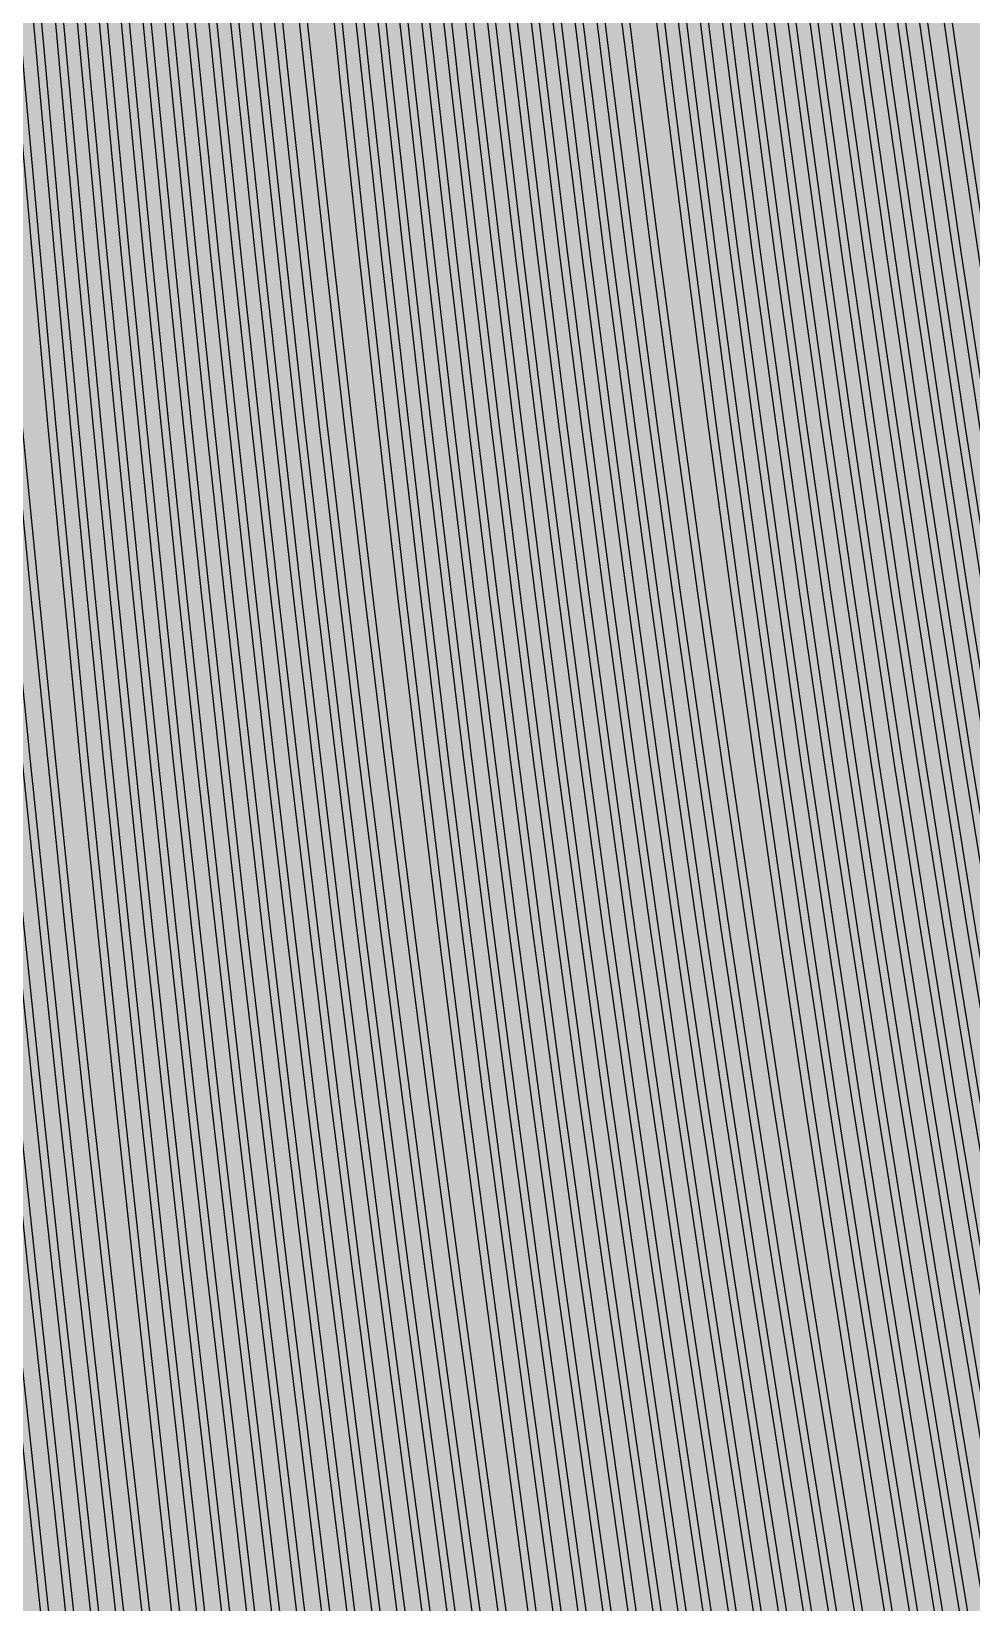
# Model space of a CAD drawing. Header units: metres. Extents: x -7231 to 10969, y -37556 to 1873.
# Drawn here: x 2048.7 to 2293.6, y -1810.8 to -1401.5 of the extents above; entities that cross this region are included whole.
import ezdxf

# ---------------------------------------------------------------- set-up
doc = ezdxf.new("R2010")
doc.units = ezdxf.units.M
doc.layers.add('Metal1', color=4, linetype='CONTINUOUS')
doc.layers.add('Polyimide', color=7, linetype='CONTINUOUS')

msp = doc.modelspace()

# ---------------------------------------------------------------- hatches: boundary and pattern name
at = {"layer": 'Polyimide'}
msp.add_hatch(color=7, dxfattribs=at).paths.add_polyline_path([(4065.69, -468), (4066.67, -501.99), (4068.51, -535.99), (4071.41, -569.99), (4075.54, -603.99), (4081.04, -637.99), (4088.01, -671.99), (4096.52, -705.98), (4106.62, -739.98), (4118.33, -773.98), (4131.63, -807.98), (4146.49, -841.98), (4162.87, -875.98), (4180.68, -909.97), (4199.83, -943.97), (4220.22, -977.97), (4241.73, -1011.97), (4264.21, -1045.97), (4287.52, -1079.96), (4311.51, -1113.96), (4336.01, -1147.96), (4360.86, -1181.96), (4385.88, -1215.96), (4410.89, -1249.96), (4435.74, -1283.95), (4460.24, -1317.95), (4484.23, -1351.95), (4507.54, -1385.95), (4530.02, -1419.95), (4551.53, -1453.94), (4571.92, -1487.94), (4591.07, -1521.94), (4608.88, -1555.94), (4625.26, -1589.94), (4640.12, -1623.94), (4653.42, -1657.93), (4665.13, -1691.93), (4675.23, -1725.93), (4683.74, -1759.93), (4690.71, -1793.93), (4696.21, -1827.93), (4700.34, -1861.92), (4703.24, -1895.92), (4705.08, -1929.92), (4706.06, -1963.92), (4706.44, -1997.92), (4706.5, -2031.91), (4706.5, -4793.02), (4709.95, -4838.39), (4720.22, -4882.71), (4737.08, -4924.98), (4760.13, -4964.2), (4788.85, -4999.49), (4822.58, -5030.03), (4860.53, -5055.12), (4901.85, -5074.18), (4901.85, -5074.18), (4970.68, -5105.23), (5034.7, -5145.26), (5092.76, -5193.54), (5143.8, -5249.19), (5186.89, -5311.2), (5221.24, -5378.44), (5246.23, -5449.69), (5261.41, -5523.66), (5266.5, -5599), (5261.41, -5674.34), (5246.23, -5748.31), (5221.24, -5819.56), (5186.89, -5886.8), (5143.8, -5948.81), (5092.76, -6004.46), (5034.7, -6052.74), (4970.68, -6092.77), (4901.85, -6123.82), (4860.53, -6142.88), (4822.58, -6167.97), (4788.85, -6198.51), (4760.13, -6233.8), (4737.08, -6273.02), (4720.22, -6315.29), (4709.95, -6359.61), (4706.5, -6404.98), (4706.5, -9221.52), (4709.95, -9266.88), (4720.22, -9311.21), (4737.08, -9353.47), (4760.13, -9392.7), (4788.85, -9427.98), (4822.58, -9458.52), (4860.53, -9483.61), (4901.85, -9502.67), (4970.68, -9533.72), (5034.7, -9573.75), (5092.76, -9622.03), (5143.8, -9677.68), (5186.89, -9739.69), (5221.24, -9806.94), (5246.23, -9878.19), (5261.41, -9952.16), (5266.5, -10027.49), (5261.41, -10102.83), (5246.23, -10176.8), (5221.24, -10248.05), (5186.89, -10315.3), (5143.8, -10377.31), (5092.76, -10432.96), (5034.7, -10481.24), (4970.68, -10521.27), (4901.85, -10552.32), (4860.53, -10571.38), (4822.58, -10596.46), (4788.85, -10627), (4760.13, -10662.29), (4737.08, -10701.52), (4720.22, -10743.78), (4709.95, -10788.1), (4706.5, -10833.47), (4706.5, -13650.01), (4709.95, -13695.38), (4720.22, -13739.7), (4737.08, -13781.96), (4760.13, -13821.19), (4788.85, -13856.48), (4822.58, -13887.02), (4860.53, -13912.11), (4901.85, -13931.17), (4970.68, -13962.22), (5034.7, -14002.25), (5092.76, -14050.53), (5143.8, -14106.18), (5186.89, -14168.19), (5221.24, -14235.43), (5246.23, -14306.68), (5261.41, -14380.65), (5266.5, -14455.99), (5261.41, -14531.33), (5246.23, -14605.29), (5221.24, -14676.55), (5186.89, -14743.79), (5143.8, -14805.8), (5092.76, -14861.45), (5034.7, -14909.73), (4970.68, -14949.76), (4901.85, -14980.81), (4860.53, -14999.87), (4822.58, -15024.96), (4788.85, -15055.5), (4760.13, -15090.79), (4737.08, -15130.01), (4720.22, -15172.27), (4709.95, -15216.6), (4706.5, -15261.97), (4706.5, -15455.99), (4720.95, -15750.04), (4764.14, -16041.26), (4835.68, -16326.84), (4934.86, -16604.04), (5060.74, -16870.18), (5212.09, -17122.7), (5387.47, -17359.17), (5585.18, -17577.31), (5803.32, -17775.02), (6039.79, -17950.4), (6292.31, -18101.75), (6558.45, -18227.63), (6835.65, -18326.81), (7121.23, -18398.34), (7412.45, -18441.54), (7706.5, -18455.99), (9969.01, -18455.99), (10047.42, -18459.84), (10125.08, -18471.36), (10201.23, -18490.44), (10275.15, -18516.89), (10346.12, -18550.45), (10413.46, -18590.81), (10476.52, -18637.58), (10534.69, -18690.3), (10587.41, -18748.47), (10634.18, -18811.53), (10674.54, -18878.87), (10708.11, -18949.84), (10734.56, -19023.76), (10753.63, -19099.92), (10765.15, -19177.58), (10769.01, -19255.99), (10769.01, -20895.8), (10730.24, -20951.41), (10694.6, -21009.08), (10662.21, -21068.63), (10633.17, -21129.89), (10607.55, -21192.66), (10585.45, -21256.74), (10566.93, -21321.96), (10552.05, -21388.09), (10540.84, -21454.95), (10533.35, -21522.33), (10529.6, -21590.02), (10529.6, -21657.81), (10533.35, -21725.5), (10540.84, -21792.87), (10552.05, -21859.73), (10566.93, -21925.87), (10585.45, -21991.08), (10607.55, -22055.17), (10633.17, -22117.94), (10662.21, -22179.19), (10694.6, -22238.74), (10730.24, -22296.41), (10769.01, -22352.03), (10769.01, -32454.24), (10728.74, -32510.49), (10691.72, -32568.92), (10658.05, -32629.35), (10627.85, -32691.58), (10601.2, -32755.42), (10578.21, -32820.67), (10558.93, -32887.1), (10543.44, -32954.52), (10531.77, -33022.71), (10523.97, -33091.44), (10520.07, -33160.51), (10520.07, -33229.69), (10523.97, -33298.75), (10531.77, -33367.49), (10543.44, -33435.67), (10558.93, -33503.09), (10578.21, -33569.53), (10601.2, -33634.77), (10627.85, -33698.61), (10658.05, -33760.85), (10691.72, -33821.28), (10728.74, -33879.71), (10769.01, -33935.96), (10769.01, -36556), (10765.15, -36634.41), (10753.63, -36712.07), (10734.56, -36788.23), (10708.11, -36862.15), (10674.54, -36933.12), (10634.18, -37000.46), (10587.41, -37063.51), (10534.69, -37121.69), (10476.52, -37174.41), (10413.46, -37221.18), (10346.12, -37261.54), (10275.15, -37295.1), (10201.23, -37321.55), (10125.08, -37340.63), (10047.42, -37352.15), (9969.01, -37356), (-6231.01, -37356), (-6309.42, -37352.15), (-6387.08, -37340.63), (-6463.23, -37321.55), (-6537.15, -37295.1), (-6608.12, -37261.54), (-6675.46, -37221.18), (-6738.52, -37174.41), (-6796.69, -37121.69), (-6849.41, -37063.51), (-6896.18, -37000.46), (-6936.54, -36933.12), (-6970.11, -36862.15), (-6996.56, -36788.23), (-7015.63, -36712.07), (-7027.15, -36634.41), (-7031.01, -36556), (-7031.01, -33936), (-6990.74, -33879.75), (-6953.7, -33821.31), (-6920.03, -33760.88), (-6889.82, -33698.64), (-6863.18, -33634.8), (-6840.18, -33569.55), (-6820.9, -33503.11), (-6805.4, -33435.69), (-6793.74, -33367.49), (-6785.94, -33298.75), (-6782.03, -33229.68), (-6782.03, -33160.5), (-6785.94, -33091.43), (-6793.74, -33022.69), (-6805.4, -32954.5), (-6820.9, -32887.07), (-6840.18, -32820.63), (-6863.18, -32755.39), (-6889.82, -32691.54), (-6920.03, -32629.3), (-6953.7, -32568.87), (-6990.74, -32510.43), (-7031.01, -32454.18), (-7031.01, -22364.83), (-6990.74, -22308.58), (-6953.7, -22250.14), (-6920.03, -22189.71), (-6889.82, -22127.47), (-6863.18, -22063.62), (-6840.18, -21998.38), (-6820.9, -21931.94), (-6805.4, -21864.51), (-6793.74, -21796.32), (-6785.94, -21727.58), (-6782.03, -21658.51), (-6782.03, -21589.33), (-6785.94, -21520.26), (-6793.74, -21451.52), (-6805.4, -21383.32), (-6820.9, -21315.9), (-6840.18, -21249.46), (-6863.18, -21184.21), (-6889.82, -21120.37), (-6920.03, -21058.13), (-6953.7, -20997.7), (-6990.74, -20939.26), (-7031.01, -20883.01), (-7031.01, -19255.99), (-7027.15, -19177.58), (-7015.63, -19099.92), (-6996.56, -19023.76), (-6970.11, -18949.84), (-6936.54, -18878.87), (-6896.18, -18811.53), (-6849.41, -18748.47), (-6796.69, -18690.3), (-6738.52, -18637.58), (-6675.46, -18590.81), (-6608.12, -18550.45), (-6537.15, -18516.89), (-6463.23, -18490.44), (-6387.08, -18471.36), (-6309.42, -18459.84), (-6231.01, -18455.99), (-3968.5, -18455.99), (-3674.45, -18441.54), (-3383.23, -18398.34), (-3097.65, -18326.81), (-2820.45, -18227.63), (-2554.31, -18101.75), (-2301.79, -17950.4), (-2065.32, -17775.02), (-1847.18, -17577.31), (-1649.47, -17359.17), (-1474.09, -17122.7), (-1322.74, -16870.18), (-1196.86, -16604.04), (-1097.68, -16326.84), (-1026.14, -16041.26), (-982.95, -15750.04), (-968.5, -15455.99), (-968.5, -15261.97), (-971.95, -15216.6), (-982.22, -15172.27), (-999.08, -15130.01), (-1022.13, -15090.79), (-1050.85, -15055.5), (-1084.58, -15024.96), (-1122.53, -14999.87), (-1163.85, -14980.81), (-1232.68, -14949.76), (-1296.7, -14909.73), (-1354.76, -14861.45), (-1405.8, -14805.8), (-1448.89, -14743.79), (-1483.24, -14676.55), (-1508.23, -14605.29), (-1523.41, -14531.33), (-1528.5, -14455.99), (-1523.41, -14380.65), (-1508.23, -14306.68), (-1483.24, -14235.43), (-1448.89, -14168.19), (-1405.8, -14106.18), (-1354.76, -14050.53), (-1296.7, -14002.25), (-1232.68, -13962.22), (-1163.85, -13931.17), (-1122.53, -13912.11), (-1084.58, -13887.02), (-1050.85, -13856.48), (-1022.13, -13821.19), (-999.08, -13781.96), (-982.22, -13739.7), (-971.95, -13695.38), (-968.5, -13650.01), (-968.5, -12309.64), (-971.95, -12264.27), (-982.22, -12219.94), (-999.08, -12177.68), (-1022.13, -12138.46), (-1050.85, -12103.17), (-1084.58, -12072.63), (-1122.53, -12047.54), (-1163.85, -12028.48), (-1232.68, -11997.43), (-1296.7, -11957.4), (-1354.76, -11909.12), (-1405.8, -11853.47), (-1448.89, -11791.46), (-1483.24, -11724.22), (-1508.23, -11652.96), (-1523.41, -11579), (-1528.5, -11503.66), (-1523.41, -11428.32), (-1508.23, -11354.35), (-1483.24, -11283.1), (-1448.89, -11215.86), (-1405.8, -11153.85), (-1354.76, -11098.2), (-1296.7, -11049.92), (-1232.68, -11009.89), (-1163.85, -10978.84), (-1122.53, -10959.78), (-1084.58, -10934.69), (-1050.85, -10904.15), (-1022.13, -10868.86), (-999.08, -10829.63), (-982.22, -10787.37), (-971.95, -10743.05), (-968.5, -10697.68), (-968.5, -9357.31), (-971.95, -9311.94), (-982.22, -9267.62), (-999.08, -9225.35), (-1022.13, -9186.13), (-1050.85, -9150.84), (-1084.58, -9120.3), (-1122.53, -9095.21), (-1163.85, -9076.15), (-1163.85, -9076.15), (-1232.68, -9045.1), (-1296.7, -9005.07), (-1354.76, -8956.79), (-1405.8, -8901.14), (-1448.89, -8839.13), (-1483.24, -8771.89), (-1508.23, -8700.64), (-1523.41, -8626.67), (-1528.5, -8551.33), (-1523.41, -8475.99), (-1508.23, -8402.02), (-1483.24, -8330.77), (-1448.89, -8263.53), (-1405.8, -8201.52), (-1354.76, -8145.87), (-1296.7, -8097.59), (-1232.68, -8057.56), (-1163.85, -8026.51), (-1163.85, -8026.51), (-1122.53, -8007.45), (-1084.58, -7982.36), (-1050.85, -7951.82), (-1022.13, -7916.53), (-999.08, -7877.31), (-982.22, -7835.04), (-971.95, -7790.72), (-968.5, -7745.35), (-968.5, -6404.98), (-971.95, -6359.61), (-982.22, -6315.29), (-999.08, -6273.02), (-1022.13, -6233.8), (-1050.85, -6198.51), (-1084.58, -6167.97), (-1122.53, -6142.88), (-1163.85, -6123.82), (-1163.85, -6123.82), (-1232.68, -6092.77), (-1296.7, -6052.74), (-1354.76, -6004.46), (-1405.8, -5948.81), (-1448.89, -5886.8), (-1483.24, -5819.56), (-1508.23, -5748.31), (-1523.41, -5674.34), (-1528.5, -5599), (-1523.41, -5523.66), (-1508.23, -5449.69), (-1483.24, -5378.44), (-1448.89, -5311.2), (-1405.8, -5249.19), (-1354.76, -5193.54), (-1296.7, -5145.26), (-1232.68, -5105.23), (-1163.85, -5074.18), (-1163.85, -5074.18), (-1122.53, -5055.12), (-1084.58, -5030.03), (-1050.85, -4999.49), (-1022.13, -4964.2), (-999.08, -4924.98), (-982.22, -4882.71), (-971.95, -4838.39), (-968.5, -4793.02), (-968.5, -2031.91), (-968.44, -1997.92), (-968.06, -1963.92), (-967.05, -1929.92), (-965.18, -1895.92), (-962.22, -1861.92), (-958.01, -1827.93), (-952.41, -1793.93), (-945.31, -1759.93), (-936.64, -1725.93), (-926.35, -1691.93), (-914.43, -1657.93), (-900.88, -1623.94), (-885.74, -1589.94), (-869.05, -1555.94), (-850.91, -1521.94), (-831.4, -1487.94), (-810.63, -1453.94), (-788.72, -1419.95), (-765.82, -1385.95), (-742.07, -1351.95), (-717.63, -1317.95), (-692.67, -1283.95), (-667.36, -1249.96), (-641.88, -1215.96), (-616.39, -1181.96), (-591.08, -1147.96), (-566.12, -1113.96), (-541.68, -1079.96), (-517.93, -1045.97), (-495.03, -1011.97), (-473.12, -977.97), (-452.35, -943.97), (-432.84, -909.97), (-414.7, -875.98), (-398.01, -841.98), (-382.87, -807.98), (-369.32, -773.98), (-357.4, -739.98), (-347.11, -705.98), (-338.44, -671.99), (-331.34, -637.99), (-325.74, -603.99), (-321.53, -569.99), (-318.57, -535.99), (-316.7, -501.99), (-315.69, -468), (-315.31, -434), (-315.25, -400), (-315.25, 401), (-315.25, 451), (-315.25, 1644), (-270.25, 1644), (-270.03, 1637.13), (-269.35, 1630.29), (-268.23, 1623.52), (-266.67, 1616.82), (-264.68, 1610.25), (-262.26, 1603.82), (-259.42, 1597.56), (-256.18, 1591.5), (-252.55, 1585.67), (-248.55, 1580.08), (-244.19, 1574.77), (-239.5, 1569.75), (-234.48, 1565.06), (-229.17, 1560.7), (-223.58, 1556.7), (-217.75, 1553.07), (-211.69, 1549.83), (-205.43, 1546.99), (-199, 1544.57), (-192.43, 1542.58), (-185.73, 1541.02), (-178.96, 1539.9), (-172.12, 1539.22), (-165.25, 1539), (-158.38, 1539.22), (-151.54, 1539.9), (-144.77, 1541.02), (-138.07, 1542.58), (-131.5, 1544.57), (-125.07, 1546.99), (-118.81, 1549.83), (-112.75, 1553.07), (-106.92, 1556.7), (-101.33, 1560.7), (-96.02, 1565.06), (-91, 1569.75), (-86.31, 1574.77), (-81.95, 1580.08), (-77.95, 1585.67), (-74.32, 1591.5), (-71.08, 1597.56), (-68.24, 1603.82), (-65.82, 1610.25), (-63.83, 1616.82), (-62.27, 1623.52), (-61.15, 1630.29), (-60.47, 1637.13), (-60.25, 1644), (1853, 1644), (1853, 1573), (3815.25, 1573), (3815.46, 1579.54), (3816.11, 1586.05), (3817.17, 1592.51), (3818.66, 1598.88), (3820.56, 1605.14), (3822.86, 1611.27), (3825.56, 1617.23), (3828.65, 1623), (3832.1, 1628.56), (3835.91, 1633.88), (3840.07, 1638.93), (3844.54, 1643.71), (3849.32, 1648.18), (3854.37, 1652.34), (3859.69, 1656.15), (3865.25, 1659.6), (3871.02, 1662.69), (3876.98, 1665.39), (3883.11, 1667.69), (3889.37, 1669.59), (3895.74, 1671.08), (3902.2, 1672.14), (3908.71, 1672.79), (3915.25, 1673), (3921.79, 1672.79), (3928.3, 1672.14), (3934.76, 1671.08), (3941.13, 1669.59), (3947.39, 1667.69), (3953.52, 1665.39), (3959.48, 1662.69), (3965.25, 1659.6), (3970.81, 1656.15), (3976.13, 1652.34), (3981.18, 1648.18), (3985.96, 1643.71), (3990.43, 1638.93), (3994.59, 1633.88), (3998.4, 1628.56), (4001.85, 1623), (4004.94, 1617.23), (4007.64, 1611.27), (4009.94, 1605.14), (4011.84, 1598.88), (4013.33, 1592.51), (4014.39, 1586.05), (4015.04, 1579.54), (4015.25, 1573), (4065.25, 1573), (4065.25, 451), (4065.25, 401), (4065.25, -400), (4065.31, -434), (4065.69, -468)])

# ---------------------------------------------------------------- linework, layer by layer
at = {"layer": 'Metal1'}
for points in [[(2074.5, -16631.91), (2074.5, -2031.97), (2069.8, -1988), (2065.09, -1943.98), (2060.38, -1899.96), (2055.68, -1855.94), (2050.97, -1811.93), (2046.26, -1767.91), (2041.56, -1723.89), (2036.98, -1679.86), (2032.53, -1635.84), (2028.22, -1591.82), (2024.05, -1547.8), (2020, -1503.78), (2016.09, -1459.75), (2012.31, -1415.73), (2008.66, -1371.71)], [(2010.65, -1371.55), (2014.31, -1415.56), (2018.09, -1459.58), (2022, -1503.6), (2026.04, -1547.61), (2030.21, -1591.63), (2034.52, -1635.64), (2038.97, -1679.66), (2043.55, -1723.68), (2048.25, -1767.69), (2052.96, -1811.71), (2057.66, -1855.73), (2062.37, -1899.75), (2067.08, -1943.77), (2071.79, -1987.79), (2076.5, -2031.86), (2076.5, -16631.91)], [(2081.5, -16631.91), (2081.5, -2031.97), (2076.7, -1988), (2071.9, -1943.99), (2067.1, -1899.97), (2062.29, -1855.95), (2057.49, -1811.93), (2052.69, -1767.91), (2047.89, -1723.89), (2043.21, -1679.87), (2038.68, -1635.84), (2034.28, -1591.82), (2030.02, -1547.8), (2025.89, -1503.78), (2021.9, -1459.76), (2018.05, -1415.73), (2014.32, -1371.71)], [(2016.31, -1371.55), (2020.04, -1415.56), (2023.9, -1459.58), (2027.89, -1503.59), (2032.01, -1547.61), (2036.27, -1591.63), (2040.67, -1635.64), (2045.2, -1679.66), (2049.88, -1723.67), (2054.67, -1767.69), (2059.48, -1811.71), (2064.28, -1855.73), (2069.08, -1899.75), (2073.89, -1943.77), (2078.69, -1987.79), (2083.5, -2031.86), (2083.5, -16631.91)], [(2088.5, -16631.91), (2088.5, -2031.97), (2083.61, -1988.01), (2078.71, -1943.99), (2073.81, -1899.97), (2068.91, -1855.95), (2064.01, -1811.93), (2059.11, -1767.91), (2054.22, -1723.89), (2049.45, -1679.87), (2044.82, -1635.85), (2040.34, -1591.82), (2035.99, -1547.8), (2031.78, -1503.78), (2027.71, -1459.76), (2023.78, -1415.74), (2019.98, -1371.71)], [(2021.97, -1371.54), (2025.77, -1415.56), (2029.71, -1459.58), (2033.78, -1503.59), (2037.98, -1547.61), (2042.33, -1591.62), (2046.81, -1635.64), (2051.44, -1679.66), (2056.21, -1723.67), (2061.1, -1767.69), (2066, -1811.71), (2070.9, -1855.73), (2075.8, -1899.75), (2080.7, -1943.77), (2085.59, -1987.79), (2090.5, -2031.86), (2090.5, -16631.91)], [(2095.5, -16631.91), (2095.5, -2031.97), (2090.51, -1988.01), (2085.52, -1943.99), (2080.52, -1899.97), (2075.53, -1855.95), (2070.53, -1811.93), (2065.54, -1767.91), (2060.55, -1723.89), (2055.68, -1679.87), (2050.97, -1635.85), (2046.39, -1591.83), (2041.96, -1547.8), (2037.67, -1503.78), (2033.52, -1459.76), (2029.51, -1415.74), (2025.64, -1371.72)], [(2027.63, -1371.54), (2031.5, -1415.56), (2035.52, -1459.57), (2039.66, -1503.59), (2043.95, -1547.61), (2048.38, -1591.62), (2052.95, -1635.64), (2057.67, -1679.65), (2062.54, -1723.67), (2067.52, -1767.69), (2072.52, -1811.71), (2077.51, -1855.73), (2082.51, -1899.74), (2087.5, -1943.76), (2092.5, -1987.78), (2097.5, -2031.86), (2097.5, -16631.91)], [(2102.5, -16631.91), (2102.5, -2031.97), (2097.47, -1988.01), (2092.44, -1943.99), (2087.41, -1899.97), (2082.37, -1855.95), (2077.34, -1811.93), (2072.31, -1767.91), (2067.28, -1723.89), (2062.38, -1679.87), (2057.62, -1635.85), (2053.02, -1591.83), (2048.55, -1547.8), (2044.23, -1503.78), (2040.05, -1459.76), (2036.01, -1415.74), (2032.1, -1371.72)], [(2034.09, -1371.54), (2038, -1415.56), (2042.04, -1459.57), (2046.22, -1503.59), (2050.54, -1547.61), (2055.01, -1591.62), (2059.61, -1635.64), (2064.37, -1679.65), (2069.27, -1723.67), (2074.29, -1767.69), (2079.33, -1811.71), (2084.36, -1855.72), (2089.39, -1899.74), (2094.43, -1943.76), (2099.46, -1987.78), (2104.5, -2031.86), (2104.5, -16631.91)], [(2109.5, -16631.91), (2109.5, -2031.97), (2104.63, -1988.01), (2099.75, -1943.99), (2094.87, -1899.97), (2089.99, -1855.95), (2085.11, -1811.93), (2080.23, -1767.91), (2075.36, -1723.89), (2070.6, -1679.87), (2065.99, -1635.85), (2061.52, -1591.82), (2057.2, -1547.8), (2053.01, -1503.78), (2048.95, -1459.76), (2045.03, -1415.74), (2041.25, -1371.71)], [(2043.24, -1371.54), (2047.02, -1415.56), (2050.94, -1459.58), (2055, -1503.59), (2059.19, -1547.61), (2063.51, -1591.62), (2067.98, -1635.64), (2072.59, -1679.66), (2077.34, -1723.67), (2082.21, -1767.69), (2087.09, -1811.71), (2091.97, -1855.73), (2096.85, -1899.75), (2101.73, -1943.77), (2106.61, -1987.79), (2111.5, -2031.86), (2111.5, -16631.91)], [(2116.5, -16631.91), (2116.5, -2031.97), (2111.53, -1988.01), (2106.55, -1943.99), (2101.58, -1899.97), (2096.6, -1855.95), (2091.63, -1811.93), (2086.65, -1767.91), (2081.68, -1723.89), (2076.84, -1679.87), (2072.14, -1635.85), (2067.58, -1591.83), (2063.17, -1547.8), (2058.9, -1503.78), (2054.76, -1459.76), (2050.77, -1415.74), (2046.9, -1371.71)], [(2048.9, -1371.54), (2052.76, -1415.56), (2056.75, -1459.58), (2060.89, -1503.59), (2065.16, -1547.61), (2069.57, -1591.62), (2074.13, -1635.64), (2078.83, -1679.65), (2083.67, -1723.67), (2088.64, -1767.69), (2093.61, -1811.71), (2098.59, -1855.73), (2103.57, -1899.75), (2108.54, -1943.76), (2113.52, -1987.78), (2118.5, -2031.86), (2118.5, -16631.91)], [(2123.5, -16631.91), (2123.5, -2031.97), (2118.43, -1988.01), (2113.36, -1943.99), (2108.29, -1899.97), (2103.22, -1855.95), (2098.15, -1811.93), (2093.08, -1767.91), (2088.01, -1723.89), (2083.07, -1679.87), (2078.28, -1635.85), (2073.64, -1591.83), (2069.14, -1547.81), (2064.79, -1503.78), (2060.57, -1459.76), (2056.5, -1415.74), (2052.56, -1371.72)], [(2054.56, -1371.54), (2058.49, -1415.56), (2062.56, -1459.57), (2066.78, -1503.59), (2071.13, -1547.61), (2075.63, -1591.62), (2080.27, -1635.64), (2085.06, -1679.65), (2090, -1723.67), (2095.06, -1767.69), (2100.13, -1811.7), (2105.21, -1855.72), (2110.28, -1899.74), (2115.35, -1943.76), (2120.42, -1987.78), (2125.5, -2031.86), (2125.5, -16631.91)], [(2130.5, -16631.91), (2130.5, -2031.97), (2125.34, -1988.01), (2120.17, -1943.99), (2115, -1899.97), (2109.84, -1855.96), (2104.67, -1811.94), (2099.5, -1767.92), (2094.34, -1723.9), (2089.31, -1679.87), (2084.43, -1635.85), (2079.7, -1591.83), (2075.11, -1547.81), (2070.68, -1503.78), (2066.38, -1459.76), (2062.23, -1415.74), (2058.22, -1371.72)], [(2060.21, -1371.54), (2064.22, -1415.56), (2068.37, -1459.57), (2072.67, -1503.59), (2077.1, -1547.6), (2081.69, -1591.62), (2086.42, -1635.63), (2091.3, -1679.65), (2096.33, -1723.67), (2101.49, -1767.68), (2106.65, -1811.7), (2111.82, -1855.72), (2116.99, -1899.74), (2122.16, -1943.76), (2127.33, -1987.78), (2132.5, -2031.86), (2132.5, -16631.91)], [(2137.5, -16631.91), (2137.5, -2031.97), (2132.24, -1988.01), (2126.98, -1944), (2121.72, -1899.98), (2116.45, -1855.96), (2111.19, -1811.94), (2105.93, -1767.92), (2100.67, -1723.9), (2095.54, -1679.88), (2090.57, -1635.85), (2085.75, -1591.83), (2081.09, -1547.81), (2076.57, -1503.79), (2072.19, -1459.76), (2067.97, -1415.74), (2063.88, -1371.72)], [(2065.87, -1371.54), (2069.96, -1415.55), (2074.18, -1459.57), (2078.56, -1503.59), (2083.07, -1547.6), (2087.74, -1591.62), (2092.56, -1635.63), (2097.53, -1679.65), (2102.66, -1723.66), (2107.91, -1767.68), (2113.18, -1811.7), (2118.44, -1855.72), (2123.7, -1899.74), (2128.97, -1943.76), (2134.23, -1987.78), (2139.5, -2031.86), (2139.5, -16631.91)], [(2144.5, -16631.91), (2144.5, -2031.98), (2139.15, -1988.02), (2133.79, -1944), (2128.43, -1899.98), (2123.07, -1855.96), (2117.71, -1811.94), (2112.35, -1767.92), (2107, -1723.9), (2101.78, -1679.88), (2096.72, -1635.86), (2091.81, -1591.83), (2087.06, -1547.81), (2082.46, -1503.79), (2078, -1459.77), (2073.7, -1415.74), (2069.54, -1371.72)], [(2071.53, -1371.54), (2075.69, -1415.55), (2079.99, -1459.57), (2084.45, -1503.58), (2089.05, -1547.6), (2093.8, -1591.62), (2098.71, -1635.63), (2103.77, -1679.65), (2108.99, -1723.66), (2114.34, -1767.68), (2119.7, -1811.7), (2125.05, -1855.72), (2130.41, -1899.74), (2135.77, -1943.76), (2141.13, -1987.77), (2146.5, -2031.85), (2146.5, -16631.91)], [(2151.5, -16631.91), (2151.5, -2031.98), (2146.05, -1988.02), (2140.6, -1944), (2135.14, -1899.98), (2129.69, -1855.96), (2124.23, -1811.94), (2118.78, -1767.92), (2113.33, -1723.9), (2108.02, -1679.88), (2102.86, -1635.86), (2097.87, -1591.84), (2093.03, -1547.81), (2088.35, -1503.79), (2083.82, -1459.77), (2079.43, -1415.75), (2075.2, -1371.72)], [(2077.19, -1371.53), (2081.42, -1415.55), (2085.81, -1459.57), (2090.34, -1503.58), (2095.02, -1547.6), (2099.86, -1591.61), (2104.85, -1635.63), (2110, -1679.64), (2115.32, -1723.66), (2120.76, -1767.68), (2126.22, -1811.7), (2131.67, -1855.72), (2137.13, -1899.73), (2142.58, -1943.75), (2148.04, -1987.77), (2153.5, -2031.85), (2153.5, -16631.91)], [(2158.5, -16631.91), (2158.5, -2031.98), (2152.96, -1988.02), (2147.41, -1944), (2141.85, -1899.98), (2136.3, -1855.96), (2130.75, -1811.94), (2125.2, -1767.93), (2119.66, -1723.9), (2114.25, -1679.88), (2109.01, -1635.86), (2103.93, -1591.84), (2099, -1547.81), (2094.24, -1503.79), (2089.63, -1459.77), (2085.17, -1415.75), (2080.86, -1371.72)], [(2082.85, -1371.53), (2087.16, -1415.55), (2091.62, -1459.56), (2096.23, -1503.58), (2100.99, -1547.6), (2105.91, -1591.61), (2111, -1635.63), (2116.24, -1679.64), (2121.65, -1723.66), (2127.19, -1767.68), (2132.74, -1811.69), (2138.29, -1855.71), (2143.84, -1899.73), (2149.39, -1943.75), (2154.94, -1987.77), (2160.5, -2031.85), (2160.5, -16631.91)], [(2165.5, -16631.91), (2165.5, -2031.98), (2159.86, -1988.02), (2154.21, -1944), (2148.57, -1899.98), (2142.92, -1855.97), (2137.27, -1811.95), (2131.63, -1767.93), (2125.99, -1723.91), (2120.49, -1679.88), (2115.15, -1635.86), (2109.98, -1591.84), (2104.98, -1547.82), (2100.13, -1503.79), (2095.44, -1459.77), (2090.9, -1415.75), (2086.52, -1371.73)], [(2088.51, -1371.53), (2092.89, -1415.55), (2097.43, -1459.56), (2102.12, -1503.58), (2106.96, -1547.59), (2111.97, -1591.61), (2117.14, -1635.62), (2122.47, -1679.64), (2127.97, -1723.66), (2133.61, -1767.67), (2139.26, -1811.69), (2144.9, -1855.71), (2150.55, -1899.73), (2156.2, -1943.75), (2161.84, -1987.77), (2167.5, -2031.85), (2167.5, -16631.91)], [(2172.5, -16631.91), (2172.5, -2031.98), (2166.77, -1988.03), (2161.02, -1944.01), (2155.28, -1899.99), (2149.54, -1855.97), (2143.79, -1811.95), (2138.05, -1767.93), (2132.32, -1723.91), (2126.72, -1679.89), (2121.3, -1635.86), (2116.04, -1591.84), (2110.95, -1547.82), (2106.02, -1503.8), (2101.25, -1459.77), (2096.63, -1415.75), (2092.18, -1371.73)], [(2094.17, -1371.53), (2098.62, -1415.55), (2103.24, -1459.56), (2108.01, -1503.58), (2112.94, -1547.59), (2118.03, -1591.61), (2123.28, -1635.62), (2128.71, -1679.64), (2134.3, -1723.65), (2140.03, -1767.67), (2145.78, -1811.69), (2151.52, -1855.71), (2157.26, -1899.73), (2163.01, -1943.75), (2168.75, -1987.77), (2174.5, -2031.85), (2174.5, -16631.91)], [(2179.5, -16631.91), (2179.5, -2031.98), (2173.67, -1988.03), (2167.83, -1944.01), (2161.99, -1899.99), (2156.15, -1855.97), (2150.31, -1811.95), (2144.48, -1767.93), (2138.65, -1723.91), (2132.96, -1679.89), (2127.44, -1635.87), (2122.1, -1591.84), (2116.92, -1547.82), (2111.91, -1503.8), (2107.06, -1459.77), (2102.37, -1415.75), (2097.84, -1371.73)], [(2099.83, -1371.53), (2104.36, -1415.54), (2109.05, -1459.56), (2113.9, -1503.57), (2118.91, -1547.59), (2124.09, -1591.61), (2129.43, -1635.62), (2134.94, -1679.64), (2140.63, -1723.65), (2146.46, -1767.67), (2152.3, -1811.69), (2158.14, -1855.71), (2163.97, -1899.73), (2169.81, -1943.75), (2175.65, -1987.76), (2181.5, -2031.85), (2181.5, -16631.91)], [(2186.5, -16631.91), (2186.5, -2031.98), (2180.57, -1988.03), (2174.64, -1944.01), (2168.7, -1899.99), (2162.77, -1855.97), (2156.84, -1811.95), (2150.9, -1767.93), (2144.98, -1723.91), (2139.2, -1679.89), (2133.59, -1635.87), (2128.16, -1591.84), (2122.89, -1547.82), (2117.8, -1503.8), (2112.87, -1459.78), (2108.1, -1415.75), (2103.5, -1371.73)], [(2105.49, -1371.53), (2110.09, -1415.54), (2114.86, -1459.56), (2119.79, -1503.57), (2124.88, -1547.59), (2130.14, -1591.6), (2135.57, -1635.62), (2141.18, -1679.63), (2146.96, -1723.65), (2152.88, -1767.67), (2158.82, -1811.69), (2164.75, -1855.7), (2170.69, -1899.72), (2176.62, -1943.74), (2182.56, -1987.76), (2188.5, -2031.85), (2188.5, -16631.91)], [(2193.5, -16631.91), (2193.5, -2031.98), (2187.48, -1988.03), (2181.45, -1944.01), (2175.42, -1899.99), (2169.39, -1855.97), (2163.36, -1811.96), (2157.33, -1767.94), (2151.31, -1723.92), (2145.43, -1679.89), (2139.74, -1635.87), (2134.21, -1591.85), (2128.87, -1547.82), (2123.69, -1503.8), (2118.68, -1459.78), (2113.83, -1415.76), (2109.16, -1371.73)], [(2111.14, -1371.52), (2115.82, -1415.54), (2120.67, -1459.56), (2125.67, -1503.57), (2130.85, -1547.59), (2136.2, -1591.6), (2141.72, -1635.62), (2147.42, -1679.63), (2153.29, -1723.65), (2159.31, -1767.66), (2165.34, -1811.68), (2171.37, -1855.7), (2177.4, -1899.72), (2183.43, -1943.74), (2189.46, -1987.76), (2195.5, -2031.85), (2195.5, -16631.91)], [(2200.5, -16631.91), (2200.5, -2031.98), (2194.44, -1988.03), (2188.37, -1944.01), (2182.3, -1899.99), (2176.23, -1855.98), (2170.16, -1811.96), (2164.1, -1767.94), (2158.04, -1723.92), (2152.13, -1679.89), (2146.39, -1635.87), (2140.84, -1591.85), (2135.45, -1547.82), (2130.24, -1503.8), (2125.2, -1459.78), (2120.33, -1415.76), (2115.62, -1371.73)], [(2117.61, -1371.52), (2122.32, -1415.54), (2127.19, -1459.56), (2132.23, -1503.57), (2137.44, -1547.59), (2142.82, -1591.6), (2148.38, -1635.62), (2154.11, -1679.63), (2160.02, -1723.65), (2166.08, -1767.66), (2172.15, -1811.68), (2178.21, -1855.7), (2184.28, -1899.72), (2190.35, -1943.74), (2196.42, -1987.76), (2202.5, -2031.85), (2202.5, -16631.91)], [(2207.5, -16631.91), (2207.5, -2031.98), (2201.59, -1988.03), (2195.68, -1944.01), (2189.76, -1899.99), (2183.85, -1855.97), (2177.93, -1811.95), (2172.02, -1767.93), (2166.11, -1723.91), (2160.35, -1679.89), (2154.76, -1635.87), (2149.35, -1591.84), (2144.1, -1547.82), (2139.02, -1503.8), (2134.11, -1459.78), (2129.35, -1415.75), (2124.76, -1371.73)], [(2126.75, -1371.53), (2131.34, -1415.54), (2136.09, -1459.56), (2141.01, -1503.57), (2146.09, -1547.59), (2151.33, -1591.6), (2156.75, -1635.62), (2162.33, -1679.63), (2168.09, -1723.65), (2174, -1767.67), (2179.91, -1811.69), (2185.83, -1855.71), (2191.74, -1899.72), (2197.66, -1943.74), (2203.58, -1987.76), (2209.5, -2031.85), (2209.5, -16631.91)], [(2214.5, -16631.91), (2214.5, -2031.98), (2208.5, -1988.03), (2202.49, -1944.01), (2196.48, -1899.99), (2190.46, -1855.97), (2184.45, -1811.95), (2178.44, -1767.94), (2172.44, -1723.91), (2166.59, -1679.89), (2160.91, -1635.87), (2155.4, -1591.85), (2150.07, -1547.82), (2144.91, -1503.8), (2139.92, -1459.78), (2135.09, -1415.76), (2130.42, -1371.73)], [(2132.41, -1371.53), (2137.08, -1415.54), (2141.9, -1459.56), (2146.9, -1503.57), (2152.06, -1547.59), (2157.39, -1591.6), (2162.89, -1635.62), (2168.57, -1679.63), (2174.42, -1723.65), (2180.42, -1767.67), (2186.43, -1811.68), (2192.45, -1855.7), (2198.46, -1899.72), (2204.47, -1943.74), (2210.48, -1987.76), (2216.5, -2031.85), (2216.5, -16631.91)], [(2221.5, -16631.91), (2221.5, -2031.98), (2215.4, -1988.03), (2209.29, -1944.01), (2203.19, -1899.99), (2197.08, -1855.98), (2190.97, -1811.96), (2184.87, -1767.94), (2178.77, -1723.92), (2172.82, -1679.89), (2167.05, -1635.87), (2161.46, -1591.85), (2156.04, -1547.83), (2150.8, -1503.8), (2145.73, -1459.78), (2140.82, -1415.76), (2136.08, -1371.73)], [(2138.07, -1371.52), (2142.81, -1415.54), (2147.71, -1459.55), (2152.79, -1503.57), (2158.03, -1547.58), (2163.44, -1591.6), (2169.04, -1635.62), (2174.8, -1679.63), (2180.75, -1723.65), (2186.85, -1767.66), (2192.95, -1811.68), (2199.06, -1855.7), (2205.17, -1899.72), (2211.28, -1943.74), (2217.38, -1987.76), (2223.5, -2031.85), (2223.5, -16631.91)], [(2228.5, -16631.91), (2228.5, -2031.98), (2222.31, -1988.04), (2216.1, -1944.02), (2209.9, -1900), (2203.7, -1855.98), (2197.49, -1811.96), (2191.29, -1767.94), (2185.1, -1723.92), (2179.06, -1679.9), (2173.2, -1635.87), (2167.52, -1591.85), (2162.02, -1547.83), (2156.69, -1503.8), (2151.54, -1459.78), (2146.56, -1415.76), (2141.74, -1371.74)], [(2143.73, -1371.52), (2148.54, -1415.54), (2153.52, -1459.55), (2158.68, -1503.57), (2164, -1547.58), (2169.5, -1591.6), (2175.18, -1635.61), (2181.04, -1679.63), (2187.08, -1723.64), (2193.27, -1767.66), (2199.47, -1811.68), (2205.68, -1855.7), (2211.88, -1899.72), (2218.08, -1943.74), (2224.29, -1987.76), (2230.5, -2031.84), (2230.5, -16631.91)], [(2235.5, -16631.91), (2235.5, -2031.99), (2229.21, -1988.04), (2222.91, -1944.02), (2216.61, -1900), (2210.31, -1855.98), (2204.02, -1811.96), (2197.72, -1767.94), (2191.43, -1723.92), (2185.29, -1679.9), (2179.34, -1635.88), (2173.58, -1591.85), (2167.99, -1547.83), (2162.58, -1503.81), (2157.35, -1459.78), (2152.29, -1415.76), (2147.4, -1371.74)], [(2149.39, -1371.52), (2154.28, -1415.54), (2159.33, -1459.55), (2164.57, -1503.57), (2169.97, -1547.58), (2175.56, -1591.6), (2181.33, -1635.61), (2187.27, -1679.63), (2193.41, -1723.64), (2199.7, -1767.66), (2205.99, -1811.68), (2212.29, -1855.7), (2218.59, -1899.72), (2224.89, -1943.73), (2231.19, -1987.75), (2237.5, -2031.84), (2237.5, -16631.91)], [(2242.5, -16631.91), (2242.5, -2031.99), (2236.12, -1988.04), (2229.72, -1944.02), (2223.33, -1900), (2216.93, -1855.98), (2210.54, -1811.96), (2204.14, -1767.94), (2197.76, -1723.92), (2191.53, -1679.9), (2185.49, -1635.88), (2179.63, -1591.85), (2173.96, -1547.83), (2168.47, -1503.81), (2163.16, -1459.78), (2158.02, -1415.76), (2153.06, -1371.74)], [(2155.05, -1371.52), (2160.01, -1415.53), (2165.14, -1459.55), (2170.46, -1503.56), (2175.95, -1547.58), (2181.62, -1591.59), (2187.47, -1635.61), (2193.51, -1679.62), (2199.74, -1723.64), (2206.12, -1767.66), (2212.52, -1811.68), (2218.91, -1855.69), (2225.3, -1899.71), (2231.7, -1943.73), (2238.09, -1987.75), (2244.5, -2031.84), (2244.5, -16631.91)], [(2249.5, -16631.91), (2249.5, -2031.99), (2243.02, -1988.04), (2236.53, -1944.02), (2230.04, -1900), (2223.55, -1855.98), (2217.06, -1811.97), (2210.57, -1767.95), (2204.09, -1723.93), (2197.76, -1679.9), (2191.63, -1635.88), (2185.69, -1591.86), (2179.93, -1547.83), (2174.36, -1503.81), (2168.97, -1459.79), (2163.76, -1415.76), (2158.72, -1371.74)], [(2160.71, -1371.52), (2165.74, -1415.53), (2170.96, -1459.55), (2176.35, -1503.56), (2181.92, -1547.58), (2187.67, -1591.59), (2193.61, -1635.61), (2199.75, -1679.62), (2206.07, -1723.64), (2212.54, -1767.65), (2219.04, -1811.67), (2225.53, -1855.69), (2232.02, -1899.71), (2238.51, -1943.73), (2245, -1987.75), (2251.5, -2031.84), (2251.5, -16631.91)], [(2256.5, -16631.91), (2256.5, -2031.99), (2249.92, -1988.04), (2243.34, -1944.02), (2236.75, -1900.01), (2230.16, -1855.99), (2223.58, -1811.97), (2216.99, -1767.95), (2210.42, -1723.93), (2204, -1679.9), (2197.78, -1635.88), (2191.75, -1591.86), (2185.91, -1547.83), (2180.25, -1503.81), (2174.78, -1459.79), (2169.49, -1415.77), (2164.38, -1371.74)], [(2166.37, -1371.52), (2171.48, -1415.53), (2176.77, -1459.55), (2182.24, -1503.56), (2187.89, -1547.58), (2193.73, -1591.59), (2199.76, -1635.61), (2205.98, -1679.62), (2212.4, -1723.64), (2218.97, -1767.65), (2225.56, -1811.67), (2232.14, -1855.69), (2238.73, -1899.71), (2245.32, -1943.73), (2251.9, -1987.75), (2258.5, -2031.84), (2258.5, -16631.91)], [(2263.5, -16631.91), (2263.5, -2031.99), (2256.83, -1988.05), (2250.15, -1944.03), (2243.46, -1900.01), (2236.78, -1855.99), (2230.1, -1811.97), (2223.42, -1767.95), (2216.75, -1723.93), (2210.24, -1679.91), (2203.92, -1635.88), (2197.81, -1591.86), (2191.88, -1547.84), (2186.14, -1503.81), (2180.59, -1459.79), (2175.22, -1415.77), (2170.04, -1371.74)], [(2172.02, -1371.51), (2177.21, -1415.53), (2182.58, -1459.54), (2188.13, -1503.56), (2193.86, -1547.57), (2199.79, -1591.59), (2205.9, -1635.6), (2212.22, -1679.62), (2218.72, -1723.63), (2225.39, -1767.65), (2232.08, -1811.67), (2238.76, -1855.69), (2245.44, -1899.71), (2252.12, -1943.73), (2258.81, -1987.75), (2265.5, -2031.84), (2265.5, -16631.91)], [(2270.5, -16631.91), (2270.5, -2031.99), (2263.73, -1988.05), (2256.95, -1944.03), (2250.18, -1900.01), (2243.4, -1855.99), (2236.62, -1811.97), (2229.84, -1767.95), (2223.08, -1723.93), (2216.47, -1679.91), (2210.07, -1635.88), (2203.86, -1591.86), (2197.85, -1547.84), (2192.03, -1503.81), (2186.4, -1459.79), (2180.96, -1415.77), (2175.7, -1371.75)], [(2177.68, -1371.51), (2182.94, -1415.53), (2188.39, -1459.54), (2194.02, -1503.56), (2199.83, -1547.57), (2205.84, -1591.59), (2212.05, -1635.6), (2218.45, -1679.62), (2225.05, -1723.63), (2231.82, -1767.65), (2238.6, -1811.67), (2245.37, -1855.69), (2252.15, -1899.71), (2258.93, -1943.72), (2265.71, -1987.74), (2272.5, -2031.84), (2272.5, -16631.91)], [(2277.5, -16631.91), (2277.5, -2031.99), (2270.64, -1988.05), (2263.76, -1944.03), (2256.89, -1900.01), (2250.01, -1855.99), (2243.14, -1811.97), (2236.27, -1767.95), (2229.41, -1723.93), (2222.71, -1679.91), (2216.21, -1635.89), (2209.92, -1591.86), (2203.82, -1547.84), (2197.92, -1503.82), (2192.21, -1459.79), (2186.69, -1415.77), (2181.36, -1371.75)], [(2183.34, -1371.51), (2188.68, -1415.53), (2194.2, -1459.54), (2199.91, -1503.56), (2205.81, -1547.57), (2211.9, -1591.58), (2218.19, -1635.6), (2224.69, -1679.61), (2231.38, -1723.63), (2238.24, -1767.65), (2245.12, -1811.67), (2251.99, -1855.68), (2258.87, -1899.7), (2265.74, -1943.72), (2272.61, -1987.74), (2279.5, -2031.84), (2279.5, -16631.91)], [(2284.5, -16631.91), (2284.5, -2031.99), (2277.54, -1988.05), (2270.57, -1944.03), (2263.6, -1900.01), (2256.63, -1855.99), (2249.66, -1811.98), (2242.69, -1767.96), (2235.74, -1723.94), (2228.94, -1679.91), (2222.36, -1635.89), (2215.98, -1591.87), (2209.8, -1547.84), (2203.81, -1503.82), (2198.02, -1459.8), (2192.42, -1415.77), (2187.01, -1371.75)], [(2189, -1371.51), (2194.41, -1415.52), (2200.01, -1459.54), (2205.79, -1503.55), (2211.78, -1547.57), (2217.96, -1591.58), (2224.34, -1635.6), (2230.92, -1679.61), (2237.71, -1723.63), (2244.67, -1767.64), (2251.64, -1811.66), (2258.61, -1855.68), (2265.58, -1899.7), (2272.55, -1943.72), (2279.52, -1987.74), (2286.5, -2031.84), (2286.5, -16631.91)], [(2291.5, -16631.91), (2291.5, -2031.99), (2284.45, -1988.05), (2277.38, -1944.04), (2270.31, -1900.02), (2263.25, -1856), (2256.18, -1811.98), (2249.12, -1767.96), (2242.06, -1723.94), (2235.18, -1679.91), (2228.51, -1635.89), (2222.04, -1591.87), (2215.77, -1547.84), (2209.7, -1503.82), (2203.83, -1459.8), (2198.16, -1415.77), (2192.67, -1371.75)], [(2194.66, -1371.51), (2200.14, -1415.52), (2205.82, -1459.54), (2211.68, -1503.55), (2217.75, -1547.57), (2224.02, -1591.58), (2230.48, -1635.6), (2237.16, -1679.61), (2244.04, -1723.62), (2251.09, -1767.64), (2258.16, -1811.66), (2265.22, -1855.68), (2272.29, -1899.7), (2279.36, -1943.72), (2286.42, -1987.74), (2293.5, -2031.83), (2293.5, -16631.91)], [(2298.5, -16631.91), (2298.5, -2031.99), (2291.41, -1988.05), (2284.3, -1944.04), (2277.2, -1900.02), (2270.1, -1856), (2262.99, -1811.98), (2255.89, -1767.96), (2248.8, -1723.94), (2241.88, -1679.92), (2235.16, -1635.89), (2228.66, -1591.87), (2222.36, -1547.84), (2216.26, -1503.82), (2210.36, -1459.8), (2204.65, -1415.77), (2199.14, -1371.75)], [(2201.12, -1371.51), (2206.63, -1415.52), (2212.34, -1459.54), (2218.24, -1503.55), (2224.34, -1547.57), (2230.64, -1591.58), (2237.14, -1635.59), (2243.85, -1679.61), (2250.77, -1723.62), (2257.86, -1767.64), (2264.97, -1811.66), (2272.07, -1855.68), (2279.17, -1899.7), (2286.28, -1943.72), (2293.38, -1987.74), (2300.5, -2031.83), (2300.5, -16631.91)], [(2305.5, -16631.91), (2305.5, -2031.99), (2298.56, -1988.05), (2291.61, -1944.03), (2284.66, -1900.01), (2277.71, -1855.99), (2270.76, -1811.98), (2263.81, -1767.96), (2256.87, -1723.94), (2250.1, -1679.91), (2243.53, -1635.89), (2237.17, -1591.87), (2231, -1547.84), (2225.03, -1503.82), (2219.26, -1459.79), (2213.68, -1415.77), (2208.28, -1371.75)], [(2210.27, -1371.51), (2215.66, -1415.52), (2221.24, -1459.54), (2227.02, -1503.55), (2232.98, -1547.57), (2239.15, -1591.58), (2245.51, -1635.6), (2252.08, -1679.61), (2258.85, -1723.63), (2265.78, -1767.64), (2272.73, -1811.66), (2279.68, -1855.68), (2286.63, -1899.7), (2293.59, -1943.72), (2300.54, -1987.74), (2307.5, -2031.84), (2307.5, -16631.91)], [(2312.5, -16631.91), (2312.5, -2031.99), (2305.47, -1988.05), (2298.42, -1944.03), (2291.37, -1900.02), (2284.33, -1856), (2277.28, -1811.98), (2270.23, -1767.96), (2263.2, -1723.94), (2256.33, -1679.91), (2249.68, -1635.89), (2243.22, -1591.87), (2236.98, -1547.84), (2230.92, -1503.82), (2225.07, -1459.8), (2219.41, -1415.77), (2213.94, -1371.75)], [(2215.93, -1371.51), (2221.4, -1415.52), (2227.05, -1459.54), (2232.91, -1503.55), (2238.96, -1547.57), (2245.2, -1591.58), (2251.65, -1635.6), (2258.31, -1679.61), (2265.17, -1723.63), (2272.21, -1767.64), (2279.25, -1811.66), (2286.3, -1855.68), (2293.35, -1899.7), (2300.39, -1943.72), (2307.44, -1987.74), (2314.5, -2031.84), (2314.5, -16631.91)], [(2319.5, -16631.91), (2319.5, -2032), (2312.37, -1988.06), (2305.23, -1944.04), (2298.08, -1900.02), (2290.94, -1856), (2283.8, -1811.98), (2276.66, -1767.96), (2269.53, -1723.94), (2262.57, -1679.92), (2255.82, -1635.89), (2249.28, -1591.87), (2242.95, -1547.85), (2236.81, -1503.82), (2230.88, -1459.8), (2225.14, -1415.77), (2219.6, -1371.75)], [(2221.59, -1371.51), (2227.13, -1415.52), (2232.86, -1459.54), (2238.8, -1503.55), (2244.93, -1547.56), (2251.26, -1591.58), (2257.8, -1635.59), (2264.55, -1679.61), (2271.5, -1723.62), (2278.63, -1767.64), (2285.77, -1811.66), (2292.92, -1855.68), (2300.06, -1899.7), (2307.2, -1943.72), (2314.34, -1987.74), (2321.5, -2031.83), (2321.5, -16631.91)], [(2326.5, -16631.91), (2326.5, -2032), (2319.27, -1988.06), (2312.04, -1944.04), (2304.8, -1900.02), (2297.56, -1856), (2290.32, -1811.98), (2283.08, -1767.96), (2275.86, -1723.94), (2268.81, -1679.92), (2261.97, -1635.89), (2255.34, -1591.87), (2248.92, -1547.85), (2242.71, -1503.82), (2236.69, -1459.8), (2230.88, -1415.78), (2225.26, -1371.75)], [(2227.24, -1371.5), (2232.86, -1415.52), (2238.67, -1459.53), (2244.69, -1503.55), (2250.9, -1547.56), (2257.32, -1591.58), (2263.94, -1635.59), (2270.78, -1679.61), (2277.83, -1723.62), (2285.06, -1767.64), (2292.29, -1811.66), (2299.53, -1855.68), (2306.77, -1899.7), (2314.01, -1943.71), (2321.25, -1987.73), (2328.5, -2031.83), (2328.5, -16631.91)], [(2333.5, -16631.91), (2333.5, -2032), (2326.18, -1988.06), (2318.84, -1944.04), (2311.51, -1900.02), (2304.18, -1856), (2296.84, -1811.98), (2289.51, -1767.96), (2282.19, -1723.94), (2275.04, -1679.92), (2268.11, -1635.9), (2261.4, -1591.87), (2254.89, -1547.85), (2248.6, -1503.83), (2242.5, -1459.8), (2236.61, -1415.78), (2230.92, -1371.75)], [(2232.9, -1371.5), (2238.59, -1415.52), (2244.48, -1459.53), (2250.58, -1503.55), (2256.87, -1547.56), (2263.38, -1591.58), (2270.09, -1635.59), (2277.02, -1679.6), (2284.16, -1723.62), (2291.48, -1767.64), (2298.81, -1811.66), (2306.15, -1855.67), (2313.48, -1899.69), (2320.82, -1943.71), (2328.15, -1987.73), (2335.5, -2031.83), (2335.5, -16631.91)], [(2340.5, -16631.91), (2340.5, -2032), (2333.08, -1988.06), (2325.65, -1944.04), (2318.22, -1900.02), (2310.79, -1856), (2303.36, -1811.99), (2295.93, -1767.97), (2288.52, -1723.95), (2281.28, -1679.92), (2274.26, -1635.9), (2267.46, -1591.87), (2260.87, -1547.85), (2254.49, -1503.83), (2248.31, -1459.8), (2242.35, -1415.78), (2236.58, -1371.76)], [(2238.56, -1371.5), (2244.33, -1415.52), (2250.29, -1459.53), (2256.47, -1503.54), (2262.84, -1547.56), (2269.43, -1591.57), (2276.23, -1635.59), (2283.25, -1679.6), (2290.49, -1723.62), (2297.9, -1767.63), (2305.33, -1811.65), (2312.76, -1855.67), (2320.2, -1899.69), (2327.63, -1943.71), (2335.06, -1987.73), (2342.5, -2031.83), (2342.5, -16631.91)], [(2347.5, -16631.91), (2347.5, -2032), (2339.99, -1988.06), (2332.46, -1944.05), (2324.94, -1900.03), (2317.41, -1856.01), (2309.88, -1811.99), (2302.36, -1767.97), (2294.85, -1723.95), (2287.51, -1679.92), (2280.4, -1635.9), (2273.51, -1591.88), (2266.84, -1547.85), (2260.38, -1503.83), (2254.12, -1459.81), (2248.08, -1415.78), (2242.24, -1371.76)], [(2244.22, -1371.5), (2250.06, -1415.51), (2256.1, -1459.53), (2262.36, -1503.54), (2268.82, -1547.56), (2275.49, -1591.57), (2282.38, -1635.59), (2289.49, -1679.6), (2296.82, -1723.62), (2304.33, -1767.63), (2311.85, -1811.65), (2319.38, -1855.67), (2326.91, -1899.69), (2334.43, -1943.71), (2341.96, -1987.73), (2349.5, -2031.83), (2349.5, -16631.91)], [(2354.5, -16631.91), (2354.5, -2032), (2346.89, -1988.07), (2339.27, -1944.05), (2331.65, -1900.03), (2324.03, -1856.01), (2316.4, -1811.99), (2308.78, -1767.97), (2301.17, -1723.95), (2293.75, -1679.93), (2286.55, -1635.9), (2279.57, -1591.88), (2272.81, -1547.85), (2266.27, -1503.83), (2259.93, -1459.81), (2253.81, -1415.78), (2247.9, -1371.76)], [(2249.88, -1371.5), (2255.79, -1415.51), (2261.91, -1459.53), (2268.25, -1503.54), (2274.79, -1547.56), (2281.55, -1591.57), (2288.52, -1635.58), (2295.72, -1679.6), (2303.15, -1723.61), (2310.75, -1767.63), (2318.37, -1811.65), (2326, -1855.67), (2333.62, -1899.69), (2341.24, -1943.71), (2348.86, -1987.73), (2356.5, -2031.83), (2356.5, -16631.91)], [(2361.5, -16631.91), (2361.5, -2032), (2353.8, -1988.07), (2346.08, -1944.05), (2338.36, -1900.03), (2330.64, -1856.01), (2322.93, -1811.99), (2315.21, -1767.97), (2307.5, -1723.95), (2299.99, -1679.93), (2292.69, -1635.9), (2285.63, -1591.88), (2278.78, -1547.86), (2272.16, -1503.83), (2265.75, -1459.81), (2259.55, -1415.79), (2253.56, -1371.76)], [(2255.54, -1371.5), (2261.53, -1415.51), (2267.72, -1459.53), (2274.13, -1503.54), (2280.76, -1547.55), (2287.6, -1591.57), (2294.67, -1635.58), (2301.96, -1679.6), (2309.48, -1723.61), (2317.18, -1767.63), (2324.9, -1811.65), (2332.61, -1855.67), (2340.33, -1899.68), (2348.05, -1943.7), (2355.77, -1987.72), (2363.5, -2031.83), (2363.5, -16631.91)], [(2368.5, -16631.91), (2368.5, -2032), (2360.7, -1988.07), (2352.89, -1944.05), (2345.07, -1900.03), (2337.26, -1856.01), (2329.45, -1811.99), (2321.63, -1767.97), (2313.83, -1723.95), (2306.22, -1679.93), (2298.84, -1635.91), (2291.69, -1591.88), (2284.76, -1547.86), (2278.05, -1503.83), (2271.56, -1459.81), (2265.28, -1415.79), (2259.22, -1371.76)], [(2261.2, -1371.49), (2267.26, -1415.51), (2273.53, -1459.52), (2280.02, -1503.54), (2286.73, -1547.55), (2293.66, -1591.57), (2300.81, -1635.58), (2308.19, -1679.59), (2315.8, -1723.61), (2323.6, -1767.63), (2331.42, -1811.64), (2339.23, -1855.66), (2347.04, -1899.68), (2354.86, -1943.7), (2362.67, -1987.72), (2370.5, -2031.83), (2370.5, -16631.91)], [(2375.5, -16631.91), (2375.5, -2032), (2367.61, -1988.07), (2359.7, -1944.05), (2351.79, -1900.03), (2343.88, -1856.02), (2335.97, -1812), (2328.06, -1767.98), (2320.16, -1723.96), (2312.46, -1679.93), (2304.99, -1635.91), (2297.74, -1591.88), (2290.73, -1547.86), (2283.94, -1503.84), (2277.37, -1459.81), (2271.01, -1415.79), (2264.87, -1371.76)], [(2266.86, -1371.49), (2272.99, -1415.51), (2279.35, -1459.52), (2285.91, -1503.54), (2292.7, -1547.55), (2299.72, -1591.56), (2306.96, -1635.58), (2314.43, -1679.59), (2322.13, -1723.61), (2330.03, -1767.62), (2337.94, -1811.64), (2345.85, -1855.66), (2353.76, -1899.68), (2361.66, -1943.7), (2369.57, -1987.72), (2377.5, -2031.83), (2377.5, -16631.91)], [(2382.5, -16631.91), (2382.5, -2032), (2374.51, -1988.07), (2366.5, -1944.06), (2358.5, -1900.04), (2350.49, -1856.02), (2342.49, -1812), (2334.48, -1767.98), (2326.49, -1723.96), (2318.69, -1679.93), (2311.13, -1635.91), (2303.8, -1591.89), (2296.7, -1547.86), (2289.83, -1503.84), (2283.18, -1459.81), (2276.75, -1415.79), (2270.53, -1371.77)], [(2272.52, -1371.49), (2278.73, -1415.51), (2285.16, -1459.52), (2291.8, -1503.53), (2298.68, -1547.55), (2305.77, -1591.56), (2313.1, -1635.58), (2320.66, -1679.59), (2328.46, -1723.6), (2336.45, -1767.62), (2344.46, -1811.64), (2352.46, -1855.66), (2360.47, -1899.68), (2368.47, -1943.7), (2376.48, -1987.72), (2384.5, -2031.82), (2384.5, -16631.91)], [(2389.5, -16631.91), (2389.5, -2032.01), (2381.42, -1988.08), (2373.31, -1944.06), (2365.21, -1900.04), (2357.11, -1856.02), (2349.01, -1812), (2340.91, -1767.98), (2332.82, -1723.96), (2324.93, -1679.94), (2317.28, -1635.91), (2309.86, -1591.89), (2302.67, -1547.86), (2295.72, -1503.84), (2288.99, -1459.82), (2282.48, -1415.79), (2276.19, -1371.77)], [(2278.17, -1371.49), (2284.46, -1415.5), (2290.97, -1459.52), (2297.69, -1503.53), (2304.65, -1547.55), (2311.83, -1591.56), (2319.25, -1635.57), (2326.9, -1679.59), (2334.79, -1723.6), (2342.87, -1767.62), (2350.98, -1811.64), (2359.08, -1855.66), (2367.18, -1899.68), (2375.28, -1943.7), (2383.38, -1987.71), (2391.5, -2031.82), (2391.5, -16631.91)], [(2396.5, -16631.91), (2396.5, -2032.01), (2388.38, -1988.08), (2380.24, -1944.06), (2372.1, -1900.04), (2363.96, -1856.02), (2355.82, -1812), (2347.68, -1767.98), (2339.55, -1723.96), (2331.62, -1679.94), (2323.93, -1635.91), (2316.48, -1591.89), (2309.26, -1547.86), (2302.27, -1503.84), (2295.51, -1459.82), (2288.97, -1415.79), (2282.66, -1371.77)], [(2284.64, -1371.49), (2290.95, -1415.5), (2297.49, -1459.52), (2304.25, -1503.53), (2311.24, -1547.55), (2318.45, -1591.56), (2325.91, -1635.57), (2333.59, -1679.59), (2341.52, -1723.6), (2349.64, -1767.62), (2357.78, -1811.64), (2365.92, -1855.66), (2374.06, -1899.68), (2382.2, -1943.69), (2390.34, -1987.71), (2398.5, -2031.82), (2398.5, -16631.91)]]:
    msp.add_lwpolyline(points, dxfattribs=at)

doc.saveas('drawing.dxf')
